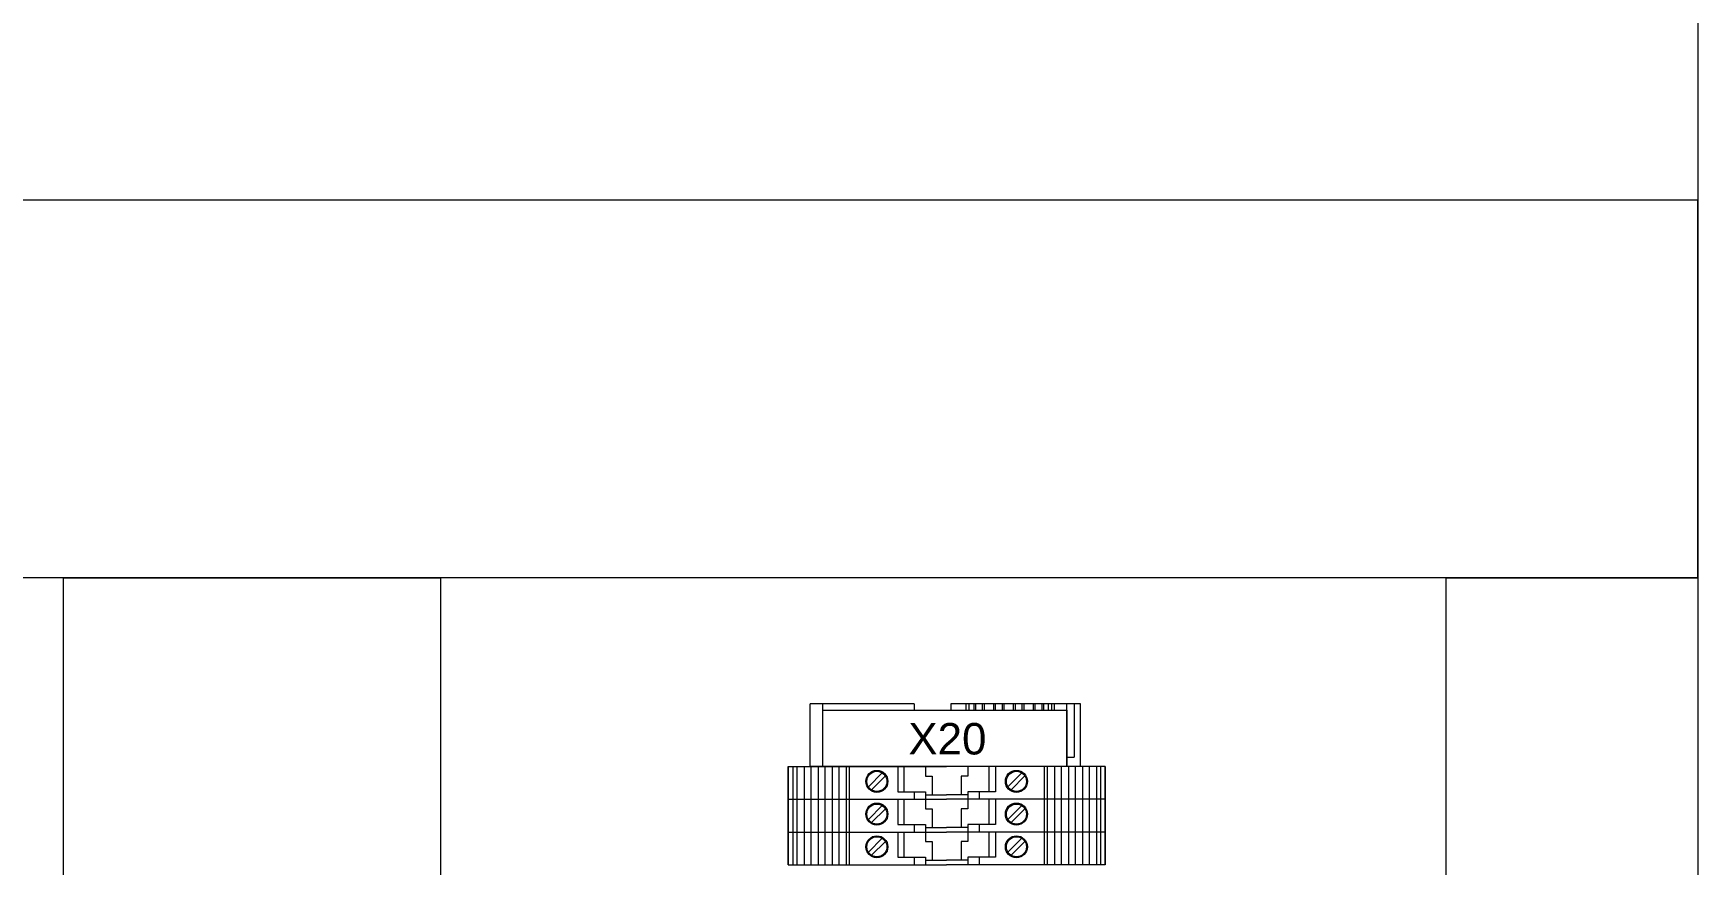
# Model space of a CAD drawing. Header units: millimetres. Extents: x 0 to 14510, y -7775 to 297.
# Drawn here: x 1304.4 to 1569.2, y -2300.1 to -2167.9 of the extents above; entities that cross this region are included whole.
import ezdxf
from ezdxf.enums import TextEntityAlignment as Align

# ---------------------------------------------------------------- set-up
doc = ezdxf.new("R2010")
doc.units = ezdxf.units.MM
doc.layers.add('eProC - L2', color=41, linetype='Continuous', lineweight=20)
doc.styles.get("Standard").update_dxf_attribs({"font": 'arial.ttf'})

# ---------------------------------------------------------------- blocks, each defined once
blk = doc.blocks.new('eProC_Z_EK1+I-RE1')
at = {"layer": 'eProC - L2'}
for p, q in [((0, 0), (0, -20.65)), ((10, 0), (0, 0)), ((10, 0), (10, -43)), ((0, -1), (8.5, -1)), ((10, -2.2), (0, -2.2)), ((8.5, -2.2), (8.5, -1)), ((0, -4.2), (1, -4.2)), ((1, -4.59), (0, -4.59)), ((1, -5.09), (0, -5.09)), ((1, -5.84), (0, -5.84)), ((1, -6.11), (0, -6.11)), ((1, -7.21), (0, -7.21)), ((1, -7.49), (0, -7.49)), ((1, -8.99), (0, -8.99)), ((1, -9.26), (0, -9.26)), ((1, -10.36), (0, -10.36)), ((1, -10.64), (0, -10.64)), ((1, -12.14), (0, -12.14)), ((1, -12.42), (0, -12.42)), ((1, -13.52), (0, -13.52)), ((1, -13.79), (0, -13.79)), ((1, -15.29), (0, -15.29)), ((1, -15.57), (0, -15.57)), ((1, -16.67), (0, -16.67)), ((1, -16.94), (0, -16.94)), ((1, -17.69), (0, -17.69)), ((1, -18.19), (0, -18.19)), ((0, -20.65), (1, -20.65)), ((1, -26.45), (1, -20.65)), ((0, -26.45), (0, -43)), ((0, -26.45), (1, -26.45)), ((10, -41), (0, -41)), ((10, -43), (0, -43))]:
    blk.add_line(p, q, dxfattribs=at)
blk.add_lwpolyline([(10, -41), (1, -41), (1, -2.2), (10, -2.2)], close=True, dxfattribs=at)
blk.add_attdef('XXXX.X', text='', height=5, rotation=90, dxfattribs=at).set_placement((8.07, -21.18), align=Align.CENTER)

msp = doc.modelspace()

# ---------------------------------------------------------------- linework, layer by layer
at = {"layer": 'eProC - L2'}
for p, q in [((1569.21, -1759.46), (1569.21, -2759.46)), ((1424.52, -2284.51), (1449.72, -2284.51)), ((1424.52, -2289.71), (1424.52, -2284.51)), ((1424.52, -2284.51), (1424.52, -2289.71)), ((1425.23, -2284.51), (1425.23, -2289.71)), ((1425.88, -2284.51), (1425.88, -2289.71)), ((1427.04, -2284.51), (1427.04, -2289.71)), ((1428.11, -2284.51), (1428.11, -2289.71)), ((1429.27, -2284.51), (1429.27, -2289.71)), ((1430.33, -2284.51), (1430.33, -2289.71)), ((1431.5, -2284.51), (1431.5, -2289.71)), ((1432.56, -2284.51), (1432.56, -2289.71)), ((1433.72, -2284.51), (1433.72, -2289.71)), ((1434.23, -2284.51), (1434.23, -2289.71)), ((1441.97, -2284.51), (1441.97, -2288.51)), ((1442.97, -2288.51), (1442.97, -2284.51)), ((1446.37, -2284.51), (1446.37, -2286.01)), ((1474.92, -2284.51), (1449.72, -2284.51)), ((1453.07, -2284.51), (1453.07, -2286.01)), ((1456.47, -2288.51), (1456.47, -2284.51)), ((1457.47, -2284.51), (1457.47, -2288.51)), ((1465.21, -2284.51), (1465.21, -2289.71)), ((1465.71, -2284.51), (1465.71, -2289.71)), ((1466.88, -2284.51), (1466.88, -2289.71)), ((1467.94, -2284.51), (1467.94, -2289.71)), ((1469.1, -2284.51), (1469.1, -2289.71)), ((1470.17, -2284.51), (1470.17, -2289.71)), ((1471.33, -2284.51), (1471.33, -2289.71)), ((1472.4, -2284.51), (1472.4, -2289.71)), ((1473.56, -2284.51), (1473.56, -2289.71)), ((1474.21, -2284.51), (1474.21, -2289.71)), ((1474.92, -2289.71), (1474.92, -2284.51)), ((1474.92, -2284.51), (1474.92, -2289.71)), ((1439.47, -2285.51), (1437.27, -2287.71)), ((1439.97, -2286), (1437.76, -2288.21)), ((1446.37, -2286.01), (1447.42, -2286.01)), ((1447.42, -2286.01), (1447.42, -2289.01)), ((1452.02, -2286.01), (1452.02, -2289.01)), ((1453.07, -2286.01), (1452.02, -2286.01)), ((1461.67, -2285.51), (1459.47, -2287.71)), ((1462.17, -2286), (1459.96, -2288.21)), ((1424.52, -2289.71), (1449.72, -2289.71)), ((1424.52, -2289.71), (1449.72, -2289.71)), ((1424.52, -2294.91), (1424.52, -2289.71)), ((1424.52, -2289.71), (1424.52, -2294.91)), ((1425.23, -2289.71), (1425.23, -2294.91)), ((1425.88, -2289.71), (1425.88, -2294.91)), ((1427.04, -2289.71), (1427.04, -2294.91)), ((1428.11, -2289.71), (1428.11, -2294.91)), ((1429.27, -2289.71), (1429.27, -2294.91)), ((1430.33, -2289.71), (1430.33, -2294.91)), ((1431.5, -2289.71), (1431.5, -2294.91)), ((1432.56, -2289.71), (1432.56, -2294.91)), ((1433.72, -2289.71), (1433.72, -2294.91)), ((1434.23, -2289.71), (1434.23, -2294.91)), ((1441.97, -2288.51), (1446.37, -2288.51)), ((1441.97, -2289.71), (1441.97, -2293.71)), ((1442.97, -2293.71), (1442.97, -2289.71)), ((1444.57, -2288.51), (1444.57, -2289.71)), ((1446.37, -2288.51), (1446.37, -2289.71)), ((1446.37, -2289.01), (1449.72, -2289.01)), ((1446.37, -2289.71), (1446.37, -2291.21)), ((1453.07, -2289.01), (1449.72, -2289.01)), ((1474.92, -2289.71), (1449.72, -2289.71)), ((1474.92, -2289.71), (1449.72, -2289.71)), ((1457.47, -2288.51), (1453.07, -2288.51)), ((1453.07, -2288.51), (1453.07, -2289.71)), ((1453.07, -2289.71), (1453.07, -2291.21)), ((1454.87, -2288.51), (1454.87, -2289.71)), ((1456.47, -2293.71), (1456.47, -2289.71)), ((1457.47, -2289.71), (1457.47, -2293.71)), ((1465.21, -2289.71), (1465.21, -2294.91)), ((1465.71, -2289.71), (1465.71, -2294.91)), ((1466.88, -2289.71), (1466.88, -2294.91)), ((1467.94, -2289.71), (1467.94, -2294.91)), ((1469.1, -2289.71), (1469.1, -2294.91)), ((1470.17, -2289.71), (1470.17, -2294.91)), ((1471.33, -2289.71), (1471.33, -2294.91)), ((1472.4, -2289.71), (1472.4, -2294.91)), ((1473.56, -2289.71), (1473.56, -2294.91)), ((1474.21, -2289.71), (1474.21, -2294.91)), ((1474.92, -2294.91), (1474.92, -2289.71)), ((1474.92, -2289.71), (1474.92, -2294.91)), ((1439.47, -2290.71), (1437.27, -2292.91)), ((1439.97, -2291.2), (1437.76, -2293.41)), ((1446.37, -2291.21), (1447.42, -2291.21)), ((1447.42, -2291.21), (1447.42, -2294.21)), ((1452.02, -2291.21), (1452.02, -2294.21)), ((1453.07, -2291.21), (1452.02, -2291.21)), ((1461.67, -2290.71), (1459.47, -2292.91)), ((1462.17, -2291.2), (1459.96, -2293.41)), ((1424.52, -2294.91), (1449.72, -2294.91)), ((1424.52, -2294.91), (1449.72, -2294.91)), ((1424.52, -2300.11), (1424.52, -2294.91)), ((1424.52, -2294.91), (1424.52, -2300.11)), ((1425.23, -2294.91), (1425.23, -2300.11)), ((1425.88, -2294.91), (1425.88, -2300.11)), ((1427.04, -2294.91), (1427.04, -2300.11)), ((1428.11, -2294.91), (1428.11, -2300.11)), ((1429.27, -2294.91), (1429.27, -2300.11)), ((1430.33, -2294.91), (1430.33, -2300.11)), ((1431.5, -2294.91), (1431.5, -2300.11)), ((1432.56, -2294.91), (1432.56, -2300.11)), ((1433.72, -2294.91), (1433.72, -2300.11)), ((1434.23, -2294.91), (1434.23, -2300.11)), ((1441.97, -2293.71), (1446.37, -2293.71)), ((1441.97, -2294.91), (1441.97, -2298.91)), ((1442.97, -2298.91), (1442.97, -2294.91)), ((1444.57, -2293.71), (1444.57, -2294.91)), ((1446.37, -2293.71), (1446.37, -2294.91)), ((1446.37, -2294.21), (1449.72, -2294.21)), ((1446.37, -2294.91), (1446.37, -2296.41)), ((1453.07, -2294.21), (1449.72, -2294.21)), ((1474.92, -2294.91), (1449.72, -2294.91)), ((1474.92, -2294.91), (1449.72, -2294.91)), ((1457.47, -2293.71), (1453.07, -2293.71)), ((1453.07, -2293.71), (1453.07, -2294.91)), ((1453.07, -2294.91), (1453.07, -2296.41)), ((1454.87, -2293.71), (1454.87, -2294.91)), ((1456.47, -2298.91), (1456.47, -2294.91)), ((1457.47, -2294.91), (1457.47, -2298.91)), ((1465.21, -2294.91), (1465.21, -2300.11)), ((1465.71, -2294.91), (1465.71, -2300.11)), ((1466.88, -2294.91), (1466.88, -2300.11)), ((1467.94, -2294.91), (1467.94, -2300.11)), ((1469.1, -2294.91), (1469.1, -2300.11)), ((1470.17, -2294.91), (1470.17, -2300.11)), ((1471.33, -2294.91), (1471.33, -2300.11)), ((1472.4, -2294.91), (1472.4, -2300.11)), ((1473.56, -2294.91), (1473.56, -2300.11)), ((1474.21, -2294.91), (1474.21, -2300.11)), ((1474.92, -2300.11), (1474.92, -2294.91)), ((1474.92, -2294.91), (1474.92, -2300.11)), ((1439.47, -2295.91), (1437.27, -2298.11)), ((1439.97, -2296.4), (1437.76, -2298.61)), ((1446.37, -2296.41), (1447.42, -2296.41)), ((1447.42, -2296.41), (1447.42, -2299.41)), ((1452.02, -2296.41), (1452.02, -2299.41)), ((1453.07, -2296.41), (1452.02, -2296.41)), ((1461.67, -2295.91), (1459.47, -2298.11)), ((1462.17, -2296.4), (1459.96, -2298.61)), ((1424.52, -2300.11), (1449.72, -2300.11)), ((1441.97, -2298.91), (1446.37, -2298.91)), ((1444.57, -2298.91), (1444.57, -2300.11)), ((1446.37, -2298.91), (1446.37, -2300.11)), ((1446.37, -2299.41), (1449.72, -2299.41)), ((1453.07, -2299.41), (1449.72, -2299.41)), ((1474.92, -2300.11), (1449.72, -2300.11)), ((1457.47, -2298.91), (1453.07, -2298.91)), ((1453.07, -2298.91), (1453.07, -2300.11)), ((1454.87, -2298.91), (1454.87, -2300.11))]:
    msp.add_line(p, q, dxfattribs=at)
for points in [[(1089.21, -1759.46), (1569.21, -1759.46), (1569.21, -2759.46), (1089.21, -2759.46), (1089.21, -1759.46)], [(1569.21, -2194.46), (1149.21, -2194.46), (1149.21, -2254.46), (1569.21, -2254.46), (1569.21, -2194.46)], [(1309.21, -2254.51), (1369.21, -2254.51), (1369.21, -2699.46), (1309.21, -2699.46), (1309.21, -2254.51)], [(1529.21, -2254.51), (1569.21, -2254.51), (1569.21, -2549.46), (1529.21, -2549.46), (1529.21, -2254.51)]]:
    msp.add_lwpolyline(points, dxfattribs=at)
for centre, radius in [((1438.62, -2286.86), 1.75), ((1460.82, -2286.86), 1.75), ((1438.62, -2286.86), 1.6), ((1460.82, -2286.86), 1.6), ((1438.62, -2292.06), 1.75), ((1438.62, -2292.06), 1.6), ((1460.82, -2292.06), 1.75), ((1460.82, -2292.06), 1.6), ((1438.62, -2297.26), 1.75), ((1438.62, -2297.26), 1.6), ((1460.82, -2297.26), 1.75), ((1460.82, -2297.26), 1.6)]:
    msp.add_circle(centre, radius, dxfattribs=at)

# ---------------------------------------------------------------- block references
at = {"color": 4, "rotation": 270}
msp.add_blockref('eProC_Z_EK1+I-RE1', (1471.02, -2274.51), dxfattribs=at).add_auto_attribs({'XXXX.X': 'X20'})

doc.saveas('drawing.dxf')
